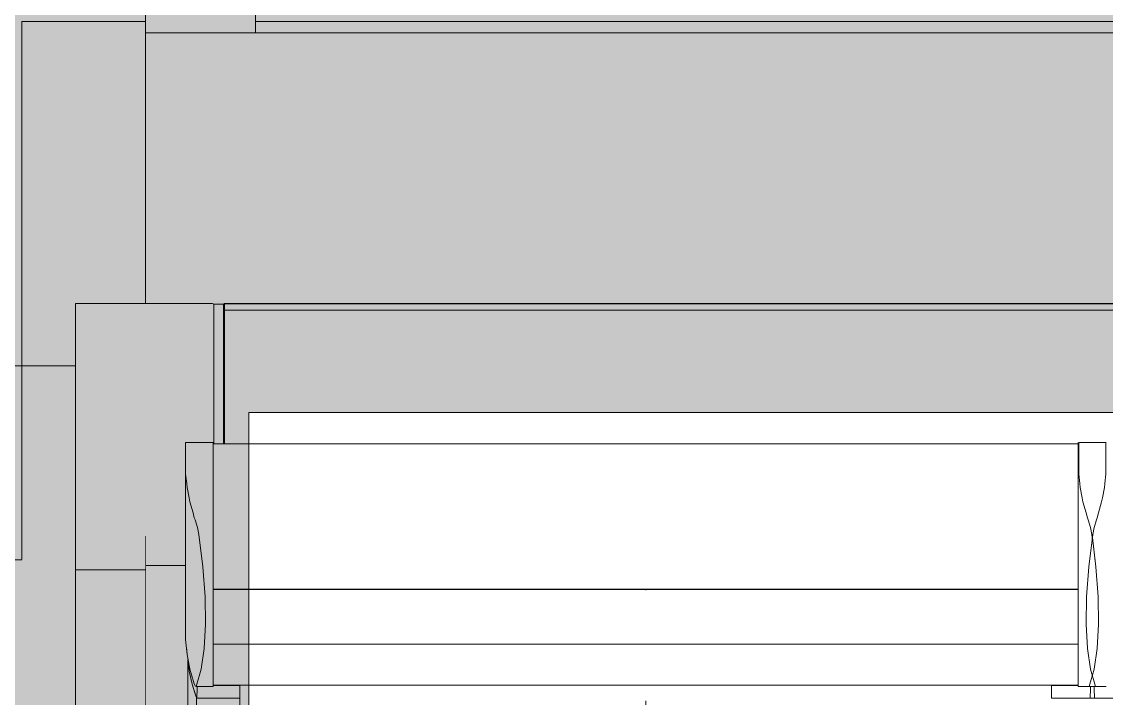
# Model space of a CAD drawing. Header units: metres. Extents: x -4 to 206, y -18 to 45.
# Drawn here: x 43.005 to 44.013, y -10.313 to -9.684 of the extents above; entities that cross this region are included whole.
import ezdxf

# ---------------------------------------------------------------- set-up
doc = ezdxf.new("R2010")
doc.units = ezdxf.units.M
doc.header["$MEASUREMENT"] = 0
doc.set_wipeout_variables(frame=1)
doc.linetypes.add('Strichlinie eng', pattern=[0.002, 0.0015, -0.0005])
doc.linetypes.add('Wipeout_Contour', pattern=[1, 0, -1])
for name, color, linetype in [('3._DD PP STG2_4_000 Achsraster', 7, 'Continuous'), ('3._DD PP STG2_4_140 Brüstung', 7, 'Continuous'), ('3._DD PP STG2_4_310 Dachkonstruktion massiv', 7, 'Continuous'), ('3._DD PP STG2_4_325 Dachfenster', 7, 'Continuous'), ('3._DD PP STG2_4_330 Dachaufbau', 7, 'Continuous')]:
    doc.layers.add(name, color=color, linetype=linetype)

msp = doc.modelspace()

# ---------------------------------------------------------------- linework, layer by layer
at = {"layer": '3._DD PP STG2_4_310 Dachkonstruktion massiv', "color": 255, "linetype": 'Strichlinie eng', "lineweight": 13, "ltscale": 1000, "flags": 128}
for points in [[(43.2161, -9.7637), (43.2161, -10.8837)], [(44.8761, -9.7637), (43.2161, -9.7637)], [(43.2161, -10.0337), (43.2161, -10.8837)], [(44.8761, -10.0337), (43.2161, -10.0337)]]:
    msp.add_lwpolyline(points, dxfattribs=at)
at = {"layer": '3._DD PP STG2_4_325 Dachfenster', "color": 7, "linetype": 'Continuous', "lineweight": 13, "ltscale": 1000}
msp.add_line((43.585, -11.894), (43.585, -9.822), dxfattribs=at)

# ---------------------------------------------------------------- wipeouts: each hides what was drawn before it
at = {"color": 254, "linetype": 'Wipeout_Contour', "lineweight": 0, "ltscale": 132.738896}
msp.add_wipeout([(43.0049, -9.6838), (43.0049, -10.1836), (43.0051, -9.6838)], dxfattribs=at).dxf.layer = '3._DD PP STG2_4_140 Brüstung'
at = {"color": 254, "linetype": 'Wipeout_Contour', "lineweight": 0, "ltscale": 135.774233}
msp.add_wipeout([(43.987, -10.091), (43.987, -10.1013), (43.9874, -10.091)], dxfattribs=at).dxf.layer = '3._DD PP STG2_4_325 Dachfenster'
at = {"color": 254, "linetype": 'Wipeout_Contour', "lineweight": 0, "ltscale": 226.073114}
msp.add_wipeout([(43.987, -10.1263), (43.987, -10.1404), (43.9943, -10.1404), (43.9913, -10.1301), (43.9906, -10.1263)], dxfattribs=at).dxf.layer = '3._DD PP STG2_4_325 Dachfenster'
at = {"color": 254, "linetype": 'Wipeout_Contour', "lineweight": 0, "ltscale": 221.095942}
msp.add_wipeout([(43.12, -10.1619), (43.12, -10.1892), (43.1574, -10.1892), (43.1574, -10.1685), (43.1574, -10.1619)], dxfattribs=at).dxf.layer = '3._DD PP STG2_4_325 Dachfenster'
at = {"color": 254, "linetype": 'Wipeout_Contour', "lineweight": 0, "ltscale": 177.279564}
msp.add_wipeout([(43.1717, -10.2857), (43.1672, -10.3017), (43.183, -10.3017), (43.183, -10.2857)], dxfattribs=at).dxf.layer = '3._DD PP STG2_4_325 Dachfenster'
at = {"color": 254, "linetype": 'Wipeout_Contour', "lineweight": 0, "ltscale": 225.741038}
msp.add_wipeout([(43.987, -10.3017), (43.9972, -10.3017), (44, -10.2915), (43.9984, -10.2857), (43.987, -10.2857)], dxfattribs=at).dxf.layer = '3._DD PP STG2_4_325 Dachfenster'

# ---------------------------------------------------------------- next in the draw order: hatches: boundary and pattern name
at = {"layer": '3._DD PP STG2_4_325 Dachfenster', "linetype": 'Continuous', "lineweight": 0, "true_color": 0x000000}
msp.add_hatch(color=18, dxfattribs=at).paths.add_polyline_path([(43.12, -10.8837), (43.1595, -10.8837), (43.1595, -10.2773), (43.1593, -10.2754), (43.1587, -10.2721), (43.1574, -10.2582), (43.1574, -10.2416), (43.1574, -10.2359), (43.1574, -10.1892), (43.12, -10.1892)])

# ---------------------------------------------------------------- next in the draw order: linework, layer by layer
at = {"layer": '3._DD PP STG2_4_000 Achsraster', "color": 5, "linetype": 'Continuous', "lineweight": 0, "ltscale": 1000}
msp.add_line((31.8, -10.0037), (54.3, -10.0037), dxfattribs=at)
at = {"layer": '3._DD PP STG2_4_140 Brüstung', "color": 7, "linetype": 'Continuous', "lineweight": 18, "ltscale": 1000, "flags": 128}
for points in [[(43.0051, -10.1836), (43.0051, -9.6838)], [(43.0051, -9.6838), (45.8551, -9.6838)], [(37.5051, -10.1839), (43.0051, -10.1839)]]:
    msp.add_lwpolyline(points, dxfattribs=at)
at = {"layer": '3._DD PP STG2_4_325 Dachfenster', "color": 7, "linetype": 'Continuous', "lineweight": 13, "ltscale": 1000, "true_color": 0xf4f4f4, "flags": 128}
for points in [[(43.12, -10.1619), (43.12, -10.1892)], [(43.12, -10.1892), (43.1574, -10.1892)], [(43.12, -10.8837), (43.12, -10.1892)]]:
    msp.add_lwpolyline(points, dxfattribs=at)

# ---------------------------------------------------------------- next in the draw order: wipeouts: each hides what was drawn before it
at = {"color": 254, "linetype": 'Wipeout_Contour', "lineweight": 0, "ltscale": 542.134104}
msp.add_wipeout([(44.88, -9.6942), (43.12, -9.6942), (43.12, -9.9457), (43.1825, -9.9457), (43.1835, -9.9464), (43.1925, -9.9464), (43.1935, -9.9459), (44.8065, -9.9458), (44.8075, -9.9464), (44.8165, -9.9464), (44.8175, -9.9457), (44.88, -9.9457)], dxfattribs=at).dxf.layer = '3._DD PP STG2_4_325 Dachfenster'
at = {"color": 254, "linetype": 'Wipeout_Contour', "lineweight": 0, "ltscale": 225.248624}
msp.add_wipeout([(43.987, -10.1013), (43.987, -10.1132), (44.0117, -10.1132), (44.0126, -10.1045), (44.0126, -10.1013)], dxfattribs=at).dxf.layer = '3._DD PP STG2_4_325 Dachfenster'
at = {"color": 254, "linetype": 'Wipeout_Contour', "lineweight": 0, "ltscale": 225.585506}
msp.add_wipeout([(43.987, -10.1404), (43.987, -10.147), (43.9962, -10.147), (43.9954, -10.1451), (43.9943, -10.1404)], dxfattribs=at).dxf.layer = '3._DD PP STG2_4_325 Dachfenster'
at = {"color": 254, "linetype": 'Wipeout_Contour', "lineweight": 0, "ltscale": 177.299149}
msp.add_wipeout([(43.1717, -10.2857), (43.183, -10.2857), (43.183, -10.2663), (43.1746, -10.2663)], dxfattribs=at).dxf.layer = '3._DD PP STG2_4_325 Dachfenster'
at = {"color": 254, "linetype": 'Wipeout_Contour', "lineweight": 0, "ltscale": 180.964485}
msp.add_wipeout([(43.9955, -10.2663), (43.987, -10.2663), (43.987, -10.2857), (43.9984, -10.2857)], dxfattribs=at).dxf.layer = '3._DD PP STG2_4_325 Dachfenster'
at = {"color": 254, "linetype": 'Wipeout_Contour', "lineweight": 0, "ltscale": 270.490741}
msp.add_wipeout([(43.9622, -10.3035), (43.9622, -10.3127), (44.0022, -10.3127), (44.0021, -10.3115), (43.9979, -10.3115), (43.9982, -10.3035)], dxfattribs=at).dxf.layer = '3._DD PP STG2_4_325 Dachfenster'

# ---------------------------------------------------------------- next in the draw order: wipeouts: each hides what was drawn before it
at = {"color": 254, "linetype": 'Wipeout_Contour', "lineweight": 0, "ltscale": 176.905226}
msp.add_wipeout([(43.2223, -9.4809), (43.12, -9.4809), (43.12, -9.6942), (43.2223, -9.6942)], dxfattribs=at).dxf.layer = '3._DD PP STG2_4_325 Dachfenster'
at = {"color": 254, "linetype": 'Wipeout_Contour', "lineweight": 0, "ltscale": 226.288584}
msp.add_wipeout([(43.987, -10.1132), (43.987, -10.1263), (43.9906, -10.1263), (43.9887, -10.1167), (43.9884, -10.1132)], dxfattribs=at).dxf.layer = '3._DD PP STG2_4_325 Dachfenster'
at = {"color": 254, "linetype": 'Wipeout_Contour', "lineweight": 0, "ltscale": 180.783817}
msp.add_wipeout([(43.987, -10.147), (43.987, -10.1539), (43.9983, -10.1539), (43.9962, -10.147)], dxfattribs=at).dxf.layer = '3._DD PP STG2_4_325 Dachfenster'
at = {"color": 254, "linetype": 'Wipeout_Contour', "lineweight": 0, "ltscale": 177.436738}
msp.add_wipeout([(43.12, -10.1932), (43.055, -10.1932), (43.055, -10.8558), (43.12, -10.8558)], dxfattribs=at).dxf.layer = '3._DD PP STG2_4_325 Dachfenster'
at = {"color": 254, "linetype": 'Wipeout_Contour', "lineweight": 0, "ltscale": 180.840031}
msp.add_wipeout([(43.987, -10.2438), (43.987, -10.2663), (43.9955, -10.2663), (43.9942, -10.2438)], dxfattribs=at).dxf.layer = '3._DD PP STG2_4_325 Dachfenster'
at = {"color": 254, "linetype": 'Wipeout_Contour', "lineweight": 0, "ltscale": 270.730881}
msp.add_wipeout([(43.9622, -10.3008), (43.9622, -10.3035), (44.0018, -10.3035), (44.0018, -10.3017), (43.987, -10.3017), (43.987, -10.3008)], dxfattribs=at).dxf.layer = '3._DD PP STG2_4_325 Dachfenster'

# ---------------------------------------------------------------- next in the draw order: linework, layer by layer
at = {"layer": '3._DD PP STG2_4_325 Dachfenster', "color": 7, "linetype": 'Continuous', "lineweight": 13, "ltscale": 1000, "true_color": 0xf4f4f4, "flags": 128}
for points in [[(43.12, -9.6942), (43.12, -9.4809)], [(43.2223, -9.6942), (43.2223, -9.4809)], [(43.12, -9.6942), (44.88, -9.6942)], [(43.12, -9.6942), (43.12, -9.9457)]]:
    msp.add_lwpolyline(points, dxfattribs=at)

# ---------------------------------------------------------------- next in the draw order: wipeouts: each hides what was drawn before it
at = {"color": 254, "linetype": 'Wipeout_Contour', "lineweight": 0, "ltscale": 180.724692}
msp.add_wipeout([(43.987, -10.2184), (43.987, -10.2438), (43.9942, -10.2438), (43.9946, -10.2184)], dxfattribs=at).dxf.layer = '3._DD PP STG2_4_325 Dachfenster'

# ---------------------------------------------------------------- next in the draw order: wipeouts: each hides what was drawn before it
at = {"color": 254, "linetype": 'Wipeout_Contour', "lineweight": 0, "ltscale": 397.974119}
msp.add_wipeout([(43.055, -9.9457), (43.055, -10.1932), (43.12, -10.1932), (43.12, -10.1619), (43.1574, -10.1619), (43.1574, -10.077), (43.1574, -10.0749), (43.1825, -10.0749), (43.1825, -9.9457)], dxfattribs=at).dxf.layer = '3._DD PP STG2_4_325 Dachfenster'
at = {"color": 254, "linetype": 'Wipeout_Contour', "lineweight": 0, "ltscale": 316.393508}
msp.add_wipeout([(43.9946, -10.2184), (43.9942, -10.2438), (43.9955, -10.2663), (43.9984, -10.2857), (44, -10.2915), (44, -10.164), (43.9967, -10.1906)], dxfattribs=at).dxf.layer = '3._DD PP STG2_4_325 Dachfenster'

# ---------------------------------------------------------------- next in the draw order: linework, layer by layer
at = {"layer": '3._DD PP STG2_4_325 Dachfenster', "color": 7, "linetype": 'Continuous', "lineweight": 13, "ltscale": 1000, "flags": 128}
for points in [[(43.055, -9.9457), (43.055, -10.1932)], [(43.055, -10.8558), (43.055, -10.1932)], [(43.12, -10.1932), (43.055, -10.1932)]]:
    msp.add_lwpolyline(points, dxfattribs=at)

# ---------------------------------------------------------------- next in the draw order: wipeouts: each hides what was drawn before it
at = {"color": 254, "linetype": 'Wipeout_Contour', "lineweight": 0, "ltscale": 266.240041}
msp.add_wipeout([(43.1835, -9.9464), (43.1825, -9.9457), (43.1825, -10.0749), (43.183, -10.0749), (43.183, -10.0761), (43.1835, -10.0761)], dxfattribs=at).dxf.layer = '3._DD PP STG2_4_325 Dachfenster'
at = {"color": 254, "linetype": 'Wipeout_Contour', "lineweight": 0, "ltscale": 221.388169}
msp.add_wipeout([(43.1584, -10.1132), (43.1574, -10.1045), (43.1574, -10.2582), (43.1587, -10.2721), (43.1587, -10.1167)], dxfattribs=at).dxf.layer = '3._DD PP STG2_4_325 Dachfenster'
at = {"color": 254, "linetype": 'Wipeout_Contour', "lineweight": 0, "ltscale": 180.85745}
msp.add_wipeout([(43.987, -10.1906), (43.987, -10.2184), (43.9946, -10.2184), (43.9967, -10.1906)], dxfattribs=at).dxf.layer = '3._DD PP STG2_4_325 Dachfenster'
at = {"color": 254, "linetype": 'Wipeout_Contour', "lineweight": 0, "ltscale": 180.510236}
msp.add_wipeout([(44.0017, -10.2857), (43.9972, -10.3017), (44.013, -10.3017), (44.013, -10.2857)], dxfattribs=at).dxf.layer = '3._DD PP STG2_4_325 Dachfenster'

# ---------------------------------------------------------------- next in the draw order: wipeouts: each hides what was drawn before it
at = {"color": 254, "linetype": 'Wipeout_Contour', "lineweight": 0, "ltscale": 177.34488}
msp.add_wipeout([(43.1835, -10.0761), (43.1925, -10.0761), (43.1925, -9.9464), (43.1835, -9.9464)], dxfattribs=at).dxf.layer = '3._DD PP STG2_4_325 Dachfenster'
at = {"color": 254, "linetype": 'Wipeout_Contour', "lineweight": 0, "ltscale": 221.40908}
msp.add_wipeout([(43.1587, -10.2721), (43.1613, -10.2857), (43.1613, -10.1301), (43.1606, -10.1263), (43.1587, -10.1167)], dxfattribs=at).dxf.layer = '3._DD PP STG2_4_325 Dachfenster'
at = {"color": 254, "linetype": 'Wipeout_Contour', "lineweight": 0, "ltscale": 180.898771}
msp.add_wipeout([(43.987, -10.1605), (43.987, -10.1906), (43.9967, -10.1906), (44.0005, -10.1605)], dxfattribs=at).dxf.layer = '3._DD PP STG2_4_325 Dachfenster'
at = {"color": 254, "linetype": 'Wipeout_Contour', "lineweight": 0, "ltscale": 180.530149}
msp.add_wipeout([(44.0017, -10.2857), (44.013, -10.2857), (44.013, -10.2663), (44.0046, -10.2663)], dxfattribs=at).dxf.layer = '3._DD PP STG2_4_325 Dachfenster'
at = {"color": 254, "linetype": 'Wipeout_Contour', "lineweight": 0, "ltscale": 272.164183}
msp.add_wipeout([(43.9982, -10.3035), (43.9979, -10.3115), (44.0021, -10.3115), (44.0022, -10.3127), (44.0378, -10.3127), (44.0378, -10.3035)], dxfattribs=at).dxf.layer = '3._DD PP STG2_4_325 Dachfenster'

# ---------------------------------------------------------------- next in the draw order: linework, layer by layer
at = {"layer": '3._DD PP STG2_4_325 Dachfenster', "color": 7, "linetype": 'Continuous', "lineweight": 13, "ltscale": 1000, "flags": 128}
for points in [[(43.055, -9.9457), (43.1825, -9.9457)], [(43.1825, -9.9457), (43.1835, -9.9464)]]:
    msp.add_lwpolyline(points, dxfattribs=at)

# ---------------------------------------------------------------- next in the draw order: wipeouts: each hides what was drawn before it
at = {"color": 254, "linetype": 'Wipeout_Contour', "lineweight": 0, "ltscale": 177.365021}
msp.add_wipeout([(43.1925, -9.9464), (43.1925, -10.0761), (43.1935, -10.0761), (43.1935, -9.9459)], dxfattribs=at).dxf.layer = '3._DD PP STG2_4_325 Dachfenster'
at = {"color": 254, "linetype": 'Wipeout_Contour', "lineweight": 0, "ltscale": 177.335415}
msp.add_wipeout([(43.1574, -10.0749), (43.1574, -10.0823), (43.183, -10.0823), (43.183, -10.0749)], dxfattribs=at).dxf.layer = '3._DD PP STG2_4_325 Dachfenster'
at = {"color": 254, "linetype": 'Wipeout_Contour', "lineweight": 0, "ltscale": 221.454226}
msp.add_wipeout([(43.1613, -10.2857), (43.1654, -10.2992), (43.1654, -10.1451), (43.1643, -10.1404), (43.1613, -10.1301)], dxfattribs=at).dxf.layer = '3._DD PP STG2_4_325 Dachfenster'
at = {"color": 254, "linetype": 'Wipeout_Contour', "lineweight": 0, "ltscale": 180.714775}
msp.add_wipeout([(43.987, -10.1539), (43.987, -10.1605), (43.9996, -10.1605), (43.9983, -10.1539)], dxfattribs=at).dxf.layer = '3._DD PP STG2_4_325 Dachfenster'
at = {"color": 254, "linetype": 'Wipeout_Contour', "lineweight": 0, "ltscale": 271.541998}
msp.add_wipeout([(44.0018, -10.3017), (44.0018, -10.3035), (44.0378, -10.3035), (44.0378, -10.3008), (44.013, -10.3008), (44.013, -10.3017)], dxfattribs=at).dxf.layer = '3._DD PP STG2_4_325 Dachfenster'

# ---------------------------------------------------------------- next in the draw order: linework, layer by layer
at = {"layer": '3._DD PP STG2_4_325 Dachfenster', "color": 7, "linetype": 'Continuous', "lineweight": 13, "ltscale": 1000, "flags": 128}
for points in [[(43.1574, -10.077), (43.1574, -10.0749)], [(43.1574, -10.1685), (43.1574, -10.2422)], [(43.1574, -10.2568), (43.1574, -10.2422)], [(43.9979, -10.3127), (43.9982, -10.3035), (43.9982, -10.3017)], [(44.0018, -10.3017), (44.0018, -10.3035), (44.0022, -10.3127)]]:
    msp.add_lwpolyline(points, dxfattribs=at)

# ---------------------------------------------------------------- next in the draw order: wipeouts: each hides what was drawn before it
at = {"color": 254, "linetype": 'Wipeout_Contour', "lineweight": 0, "ltscale": 133.958144}
msp.add_wipeout([(44, -9.9458), (43.1935, -9.9458), (44, -9.946)], dxfattribs=at).dxf.layer = '3._DD PP STG2_4_325 Dachfenster'
at = {"color": 254, "linetype": 'Wipeout_Contour', "lineweight": 0, "ltscale": 268.479994}
msp.add_wipeout([(43.1935, -9.9519), (43.1935, -10.0761), (43.987, -10.0761), (43.987, -10.0749), (44, -10.0749), (44, -9.9519)], dxfattribs=at).dxf.layer = '3._DD PP STG2_4_325 Dachfenster'
at = {"color": 254, "linetype": 'Wipeout_Contour', "lineweight": 0, "ltscale": 177.342781}
msp.add_wipeout([(43.1574, -10.0823), (43.1574, -10.091), (43.183, -10.091), (43.183, -10.0823)], dxfattribs=at).dxf.layer = '3._DD PP STG2_4_325 Dachfenster'
at = {"color": 254, "linetype": 'Wipeout_Contour', "lineweight": 0, "ltscale": 533.213504}
msp.add_wipeout([(43.1654, -10.1451), (43.1654, -10.2992), (43.1665, -10.3014), (43.1672, -10.3017), (43.1717, -10.2857), (43.1746, -10.2663), (43.1758, -10.2438), (43.1754, -10.2184), (43.1733, -10.1906), (43.1696, -10.1605), (43.1683, -10.1539), (43.1662, -10.147)], dxfattribs=at).dxf.layer = '3._DD PP STG2_4_325 Dachfenster'
at = {"color": 254, "linetype": 'Wipeout_Contour', "lineweight": 0, "ltscale": 316.317587}
msp.add_wipeout([(44.0033, -10.1906), (44, -10.164), (44, -10.2915), (44.0017, -10.2857), (44.0046, -10.2663), (44.0058, -10.2438), (44.0054, -10.2184)], dxfattribs=at).dxf.layer = '3._DD PP STG2_4_325 Dachfenster'
at = {"color": 254, "linetype": 'Wipeout_Contour', "lineweight": 0, "ltscale": 136.241505}
msp.add_wipeout([(44.013, -10.3008), (44.0378, -10.3008), (44.013, -10.3005)], dxfattribs=at).dxf.layer = '3._DD PP STG2_4_325 Dachfenster'

# ---------------------------------------------------------------- next in the draw order: wipeouts: each hides what was drawn before it
at = {"color": 254, "linetype": 'Wipeout_Contour', "lineweight": 0, "ltscale": 178.885824}
msp.add_wipeout([(44, -9.9462), (43.1935, -9.9462), (43.1935, -9.9519), (44, -9.9519)], dxfattribs=at).dxf.layer = '3._DD PP STG2_4_325 Dachfenster'
at = {"color": 254, "linetype": 'Wipeout_Contour', "lineweight": 0, "ltscale": 180.56914}
msp.add_wipeout([(43.987, -10.0823), (44.0127, -10.0823), (44.0127, -10.0749), (43.987, -10.0749)], dxfattribs=at).dxf.layer = '3._DD PP STG2_4_325 Dachfenster'
at = {"color": 254, "linetype": 'Wipeout_Contour', "lineweight": 0, "ltscale": 177.351492}
msp.add_wipeout([(43.1574, -10.091), (43.1574, -10.1013), (43.183, -10.1013), (43.183, -10.091)], dxfattribs=at).dxf.layer = '3._DD PP STG2_4_325 Dachfenster'
at = {"color": 254, "linetype": 'Wipeout_Contour', "lineweight": 0, "ltscale": 221.975801}
msp.add_wipeout([(43.1606, -10.1263), (43.1613, -10.1301), (43.1643, -10.1404), (43.183, -10.1404), (43.183, -10.1263)], dxfattribs=at).dxf.layer = '3._DD PP STG2_4_325 Dachfenster'
at = {"color": 254, "linetype": 'Wipeout_Contour', "lineweight": 0, "ltscale": 177.181382}
msp.add_wipeout([(43.1696, -10.1605), (43.1733, -10.1906), (43.183, -10.1906), (43.183, -10.1605)], dxfattribs=at).dxf.layer = '3._DD PP STG2_4_325 Dachfenster'
at = {"color": 254, "linetype": 'Wipeout_Contour', "lineweight": 0, "ltscale": 225.967774}
msp.add_wipeout([(44, -10.164), (44.0033, -10.1906), (44.013, -10.1906), (44.013, -10.1605), (44.0005, -10.1605)], dxfattribs=at).dxf.layer = '3._DD PP STG2_4_325 Dachfenster'
at = {"color": 254, "linetype": 'Wipeout_Contour', "lineweight": 0, "ltscale": 177.385205}
msp.add_wipeout([(43.1746, -10.2663), (43.183, -10.2663), (43.183, -10.2438), (43.1758, -10.2438)], dxfattribs=at).dxf.layer = '3._DD PP STG2_4_325 Dachfenster'
at = {"color": 254, "linetype": 'Wipeout_Contour', "lineweight": 0, "ltscale": 180.616646}
msp.add_wipeout([(44.0046, -10.2663), (44.013, -10.2663), (44.013, -10.2438), (44.0058, -10.2438)], dxfattribs=at).dxf.layer = '3._DD PP STG2_4_325 Dachfenster'
at = {"color": 254, "linetype": 'Wipeout_Contour', "lineweight": 0, "ltscale": 177.606862}
msp.add_wipeout([(43.1682, -10.3035), (43.1679, -10.3127), (43.2078, -10.3127), (43.2078, -10.3035)], dxfattribs=at).dxf.layer = '3._DD PP STG2_4_325 Dachfenster'

# ---------------------------------------------------------------- next in the draw order: wipeouts: each hides what was drawn before it
at = {"color": 254, "linetype": 'Wipeout_Contour', "lineweight": 0, "ltscale": 134.36936}
msp.add_wipeout([(43.1935, -9.9462), (44, -9.9462), (43.1935, -9.946)], dxfattribs=at).dxf.layer = '3._DD PP STG2_4_325 Dachfenster'
at = {"color": 254, "linetype": 'Wipeout_Contour', "lineweight": 0, "ltscale": 273.55777}
msp.add_wipeout([(44.8065, -9.9519), (44, -9.9519), (44, -10.0749), (44.013, -10.0749), (44.013, -10.0761), (44.8065, -10.0761)], dxfattribs=at).dxf.layer = '3._DD PP STG2_4_325 Dachfenster'
at = {"color": 254, "linetype": 'Wipeout_Contour', "lineweight": 0, "ltscale": 180.576322}
msp.add_wipeout([(43.987, -10.0823), (43.987, -10.091), (44.0126, -10.091), (44.0127, -10.0823)], dxfattribs=at).dxf.layer = '3._DD PP STG2_4_325 Dachfenster'
at = {"color": 254, "linetype": 'Wipeout_Contour', "lineweight": 0, "ltscale": 222.086795}
msp.add_wipeout([(43.1574, -10.1045), (43.1584, -10.1132), (43.183, -10.1132), (43.183, -10.1013), (43.1574, -10.1013)], dxfattribs=at).dxf.layer = '3._DD PP STG2_4_325 Dachfenster'
at = {"color": 254, "linetype": 'Wipeout_Contour', "lineweight": 0, "ltscale": 222.131471}
msp.add_wipeout([(43.1643, -10.1404), (43.1654, -10.1451), (43.1662, -10.147), (43.183, -10.147), (43.183, -10.1404)], dxfattribs=at).dxf.layer = '3._DD PP STG2_4_325 Dachfenster'
at = {"color": 254, "linetype": 'Wipeout_Contour', "lineweight": 0, "ltscale": 177.275432}
msp.add_wipeout([(43.1754, -10.2184), (43.183, -10.2184), (43.183, -10.1906), (43.1733, -10.1906)], dxfattribs=at).dxf.layer = '3._DD PP STG2_4_325 Dachfenster'
at = {"color": 254, "linetype": 'Wipeout_Contour', "lineweight": 0, "ltscale": 180.507613}
msp.add_wipeout([(44.0054, -10.2184), (44.013, -10.2184), (44.013, -10.1906), (44.0033, -10.1906)], dxfattribs=at).dxf.layer = '3._DD PP STG2_4_325 Dachfenster'
at = {"color": 254, "linetype": 'Wipeout_Contour', "lineweight": 0, "ltscale": 266.564802}
msp.add_wipeout([(43.183, -10.3017), (43.1682, -10.3017), (43.1682, -10.3035), (43.2078, -10.3035), (43.2078, -10.3008), (43.183, -10.3008)], dxfattribs=at).dxf.layer = '3._DD PP STG2_4_325 Dachfenster'
at = {"color": 254, "linetype": 'Wipeout_Contour', "lineweight": 0, "ltscale": 179.17013}
msp.add_wipeout([(43.2078, -10.3149), (43.9622, -10.3149), (43.9622, -10.3126), (43.2078, -10.3126)], dxfattribs=at).dxf.layer = '3._DD PP STG2_4_325 Dachfenster'

# ---------------------------------------------------------------- next in the draw order: linework, layer by layer
at = {"layer": '3._DD PP STG2_4_325 Dachfenster', "color": 7, "linetype": 'Continuous', "lineweight": 13, "ltscale": 1000, "flags": 128}
for points in [[(43.1835, -9.9464), (43.1925, -9.9464)], [(43.1925, -9.9464), (43.1935, -9.9459)], [(43.1935, -9.9519), (43.1935, -9.9462)]]:
    msp.add_lwpolyline(points, dxfattribs=at)
at = {"layer": '3._DD PP STG2_4_330 Dachaufbau', "color": 7, "linetype": 'Continuous', "lineweight": 18, "ltscale": 1000, "flags": 128}
msp.add_lwpolyline([(44.8761, -10.0472), (43.2161, -10.0472)], dxfattribs=at)

# ---------------------------------------------------------------- next in the draw order: wipeouts: each hides what was drawn before it
at = {"color": 254, "linetype": 'Wipeout_Contour', "lineweight": 0, "ltscale": 182.032039}
msp.add_wipeout([(44, -9.9519), (44.8065, -9.9519), (44.8065, -9.9462), (44, -9.9462)], dxfattribs=at).dxf.layer = '3._DD PP STG2_4_325 Dachfenster'
at = {"color": 254, "linetype": 'Wipeout_Contour', "lineweight": 0, "ltscale": 178.957221}
msp.add_wipeout([(43.183, -10.0761), (43.183, -10.0836), (43.987, -10.0836), (43.987, -10.0761)], dxfattribs=at).dxf.layer = '3._DD PP STG2_4_325 Dachfenster'
at = {"color": 254, "linetype": 'Wipeout_Contour', "lineweight": 0, "ltscale": 135.812452}
msp.add_wipeout([(44.0127, -10.0749), (44.0127, -10.0823), (44.013, -10.0749)], dxfattribs=at).dxf.layer = '3._DD PP STG2_4_325 Dachfenster'
at = {"color": 254, "linetype": 'Wipeout_Contour', "lineweight": 0, "ltscale": 222.038606}
msp.add_wipeout([(43.1584, -10.1132), (43.1587, -10.1167), (43.1606, -10.1263), (43.183, -10.1263), (43.183, -10.1132)], dxfattribs=at).dxf.layer = '3._DD PP STG2_4_325 Dachfenster'
at = {"color": 254, "linetype": 'Wipeout_Contour', "lineweight": 0, "ltscale": 177.300291}
msp.add_wipeout([(43.1662, -10.147), (43.1683, -10.1539), (43.183, -10.1539), (43.183, -10.147)], dxfattribs=at).dxf.layer = '3._DD PP STG2_4_325 Dachfenster'
at = {"color": 254, "linetype": 'Wipeout_Contour', "lineweight": 0, "ltscale": 179.066712}
msp.add_wipeout([(43.183, -10.1897), (43.183, -10.2114), (43.987, -10.2114), (43.987, -10.1897)], dxfattribs=at).dxf.layer = '3._DD PP STG2_4_325 Dachfenster'
at = {"color": 254, "linetype": 'Wipeout_Contour', "lineweight": 0, "ltscale": 177.456768}
msp.add_wipeout([(43.1758, -10.2438), (43.183, -10.2438), (43.183, -10.2184), (43.1754, -10.2184)], dxfattribs=at).dxf.layer = '3._DD PP STG2_4_325 Dachfenster'
at = {"color": 254, "linetype": 'Wipeout_Contour', "lineweight": 0, "ltscale": 180.688676}
msp.add_wipeout([(44.0058, -10.2438), (44.013, -10.2438), (44.013, -10.2184), (44.0054, -10.2184)], dxfattribs=at).dxf.layer = '3._DD PP STG2_4_325 Dachfenster'
at = {"color": 254, "linetype": 'Wipeout_Contour', "lineweight": 0, "ltscale": 179.150829}
msp.add_wipeout([(43.183, -10.3005), (43.987, -10.3005), (43.987, -10.2843), (43.183, -10.2843)], dxfattribs=at).dxf.layer = '3._DD PP STG2_4_325 Dachfenster'
at = {"color": 254, "linetype": 'Wipeout_Contour', "lineweight": 0, "ltscale": 265.88873}
msp.add_wipeout([(43.1633, -10.2996), (43.1673, -10.3115), (43.1673, -10.3017), (43.1665, -10.3014), (43.1654, -10.2992), (43.1633, -10.2923)], dxfattribs=at).dxf.layer = '3._DD PP STG2_4_325 Dachfenster'
at = {"color": 254, "linetype": 'Wipeout_Contour', "lineweight": 0, "ltscale": 179.16777}
msp.add_wipeout([(43.2078, -10.3126), (43.9622, -10.3126), (43.9622, -10.3098), (43.2078, -10.3098)], dxfattribs=at).dxf.layer = '3._DD PP STG2_4_325 Dachfenster'

# ---------------------------------------------------------------- next in the draw order: linework, layer by layer
at = {"layer": '3._DD PP STG2_4_325 Dachfenster', "color": 7, "linetype": 'Continuous', "lineweight": 13, "ltscale": 1000, "flags": 128}
for points in [[(43.1835, -9.9464), (43.1835, -10.0761)], [(43.1925, -9.9464), (43.1925, -10.0761)], [(44.8065, -9.9519), (44, -9.9519), (43.1935, -9.9519)], [(43.1935, -9.9519), (43.1935, -10.0761)], [(43.1574, -10.0749), (43.183, -10.0749)], [(43.1574, -10.1685), (43.1574, -10.077)], [(43.183, -10.0761), (43.987, -10.0761)], [(44.013, -10.0749), (43.9874, -10.0749)], [(44.013, -10.3017), (43.9972, -10.3017), (43.987, -10.3017)]]:
    msp.add_lwpolyline(points, dxfattribs=at)

# ---------------------------------------------------------------- next in the draw order: wipeouts: each hides what was drawn before it
at = {"color": 254, "linetype": 'Wipeout_Contour', "lineweight": 0, "ltscale": 136.727165}
msp.add_wipeout([(44, -9.9462), (44.8065, -9.9462), (44, -9.946)], dxfattribs=at).dxf.layer = '3._DD PP STG2_4_325 Dachfenster'
at = {"color": 254, "linetype": 'Wipeout_Contour', "lineweight": 0, "ltscale": 178.96453}
msp.add_wipeout([(43.987, -10.0836), (43.183, -10.0836), (43.183, -10.0923), (43.987, -10.0923)], dxfattribs=at).dxf.layer = '3._DD PP STG2_4_325 Dachfenster'
at = {"color": 254, "linetype": 'Wipeout_Contour', "lineweight": 0, "ltscale": 135.818715}
msp.add_wipeout([(44.0127, -10.0823), (44.0126, -10.091), (44.013, -10.0823)], dxfattribs=at).dxf.layer = '3._DD PP STG2_4_325 Dachfenster'
at = {"color": 254, "linetype": 'Wipeout_Contour', "lineweight": 0, "ltscale": 179.00644}
msp.add_wipeout([(43.183, -10.1413), (43.987, -10.1413), (43.987, -10.1272), (43.183, -10.1272)], dxfattribs=at).dxf.layer = '3._DD PP STG2_4_325 Dachfenster'
at = {"color": 254, "linetype": 'Wipeout_Contour', "lineweight": 0, "ltscale": 177.343155}
msp.add_wipeout([(43.1683, -10.1539), (43.1696, -10.1605), (43.183, -10.1605), (43.183, -10.1539)], dxfattribs=at).dxf.layer = '3._DD PP STG2_4_325 Dachfenster'
at = {"color": 254, "linetype": 'Wipeout_Contour', "lineweight": 0, "ltscale": 179.133704}
msp.add_wipeout([(43.183, -10.2631), (43.183, -10.2843), (43.987, -10.2843), (43.987, -10.2631)], dxfattribs=at).dxf.layer = '3._DD PP STG2_4_325 Dachfenster'
at = {"color": 254, "linetype": 'Wipeout_Contour', "lineweight": 0, "ltscale": 177.381798}
msp.add_wipeout([(43.1593, -10.2754), (43.1606, -10.2876), (43.1606, -10.2821), (43.1593, -10.2752)], dxfattribs=at).dxf.layer = '3._DD PP STG2_4_325 Dachfenster'
at = {"color": 254, "linetype": 'Wipeout_Contour', "lineweight": 0, "ltscale": 221.811966}
msp.add_wipeout([(43.1673, -10.3115), (43.1678, -10.3127), (43.1682, -10.3035), (43.1682, -10.3017), (43.1673, -10.3017)], dxfattribs=at).dxf.layer = '3._DD PP STG2_4_325 Dachfenster'
at = {"color": 254, "linetype": 'Wipeout_Contour', "lineweight": 0, "ltscale": 179.165074}
msp.add_wipeout([(43.2078, -10.3098), (43.9622, -10.3098), (43.9622, -10.3067), (43.2078, -10.3067)], dxfattribs=at).dxf.layer = '3._DD PP STG2_4_325 Dachfenster'

# ---------------------------------------------------------------- next in the draw order: linework, layer by layer
at = {"layer": '3._DD PP STG2_4_325 Dachfenster', "color": 7, "linetype": 'Continuous', "lineweight": 13, "ltscale": 1000, "flags": 128}
for points in [[(44.8065, -9.9458), (44, -9.9458), (43.1935, -9.9458)], [(43.2078, -11.0248), (43.2078, -10.3127)], [(44.0378, -10.3127), (43.9979, -10.3127), (43.9622, -10.3127)]]:
    msp.add_lwpolyline(points, dxfattribs=at)

# ---------------------------------------------------------------- next in the draw order: wipeouts: each hides what was drawn before it
at = {"color": 254, "linetype": 'Wipeout_Contour', "lineweight": 0, "ltscale": 178.973092}
msp.add_wipeout([(43.183, -10.0923), (43.183, -10.1025), (43.987, -10.1025), (43.987, -10.0923)], dxfattribs=at).dxf.layer = '3._DD PP STG2_4_325 Dachfenster'
at = {"color": 254, "linetype": 'Wipeout_Contour', "lineweight": 0, "ltscale": 179.015535}
msp.add_wipeout([(43.183, -10.1413), (43.183, -10.1474), (43.987, -10.1474), (43.987, -10.1413)], dxfattribs=at).dxf.layer = '3._DD PP STG2_4_325 Dachfenster'
at = {"color": 254, "linetype": 'Wipeout_Contour', "lineweight": 0, "ltscale": 179.043314}
msp.add_wipeout([(43.987, -10.1599), (43.183, -10.1599), (43.183, -10.1897), (43.987, -10.1897)], dxfattribs=at).dxf.layer = '3._DD PP STG2_4_325 Dachfenster'
at = {"color": 254, "linetype": 'Wipeout_Contour', "lineweight": 0, "ltscale": 179.123475}
msp.add_wipeout([(43.183, -10.2623), (43.183, -10.2631), (43.987, -10.2631), (43.987, -10.2623)], dxfattribs=at).dxf.layer = '3._DD PP STG2_4_325 Dachfenster'
at = {"color": 254, "linetype": 'Wipeout_Contour', "lineweight": 0, "ltscale": 222.010556}
msp.add_wipeout([(43.1606, -10.2821), (43.1606, -10.2876), (43.1633, -10.2996), (43.1633, -10.2923), (43.1613, -10.2857)], dxfattribs=at).dxf.layer = '3._DD PP STG2_4_325 Dachfenster'
at = {"color": 254, "linetype": 'Wipeout_Contour', "lineweight": 0, "ltscale": 179.162039}
msp.add_wipeout([(43.2078, -10.3067), (43.9622, -10.3067), (43.9622, -10.3032), (43.2078, -10.3032)], dxfattribs=at).dxf.layer = '3._DD PP STG2_4_325 Dachfenster'

# ---------------------------------------------------------------- next in the draw order: wipeouts: each hides what was drawn before it
at = {"color": 254, "linetype": 'Wipeout_Contour', "lineweight": 0, "ltscale": 178.983035}
msp.add_wipeout([(43.183, -10.1143), (43.987, -10.1143), (43.987, -10.1025), (43.183, -10.1025)], dxfattribs=at).dxf.layer = '3._DD PP STG2_4_325 Dachfenster'
at = {"color": 254, "linetype": 'Wipeout_Contour', "lineweight": 0, "ltscale": 179.021215}
msp.add_wipeout([(43.183, -10.1474), (43.183, -10.1538), (43.987, -10.1538), (43.987, -10.1474)], dxfattribs=at).dxf.layer = '3._DD PP STG2_4_325 Dachfenster'
at = {"color": 254, "linetype": 'Wipeout_Contour', "lineweight": 0, "ltscale": 179.112446}
msp.add_wipeout([(43.183, -10.2388), (43.183, -10.2623), (43.987, -10.2623), (43.987, -10.2388)], dxfattribs=at).dxf.layer = '3._DD PP STG2_4_325 Dachfenster'
at = {"color": 254, "linetype": 'Wipeout_Contour', "lineweight": 0, "ltscale": 221.750299}
msp.add_wipeout([(43.1595, -10.2773), (43.1595, -10.989), (43.1608, -11.0012), (43.1608, -10.2884), (43.1606, -10.2876)], dxfattribs=at).dxf.layer = '3._DD PP STG2_4_325 Dachfenster'
at = {"color": 254, "linetype": 'Wipeout_Contour', "lineweight": 0, "ltscale": 179.159147}
msp.add_wipeout([(43.2078, -10.3005), (43.2078, -10.3032), (43.9622, -10.3032), (43.9622, -10.3005)], dxfattribs=at).dxf.layer = '3._DD PP STG2_4_325 Dachfenster'

# ---------------------------------------------------------------- next in the draw order: linework, layer by layer
at = {"layer": '3._DD PP STG2_4_325 Dachfenster', "color": 7, "linetype": 'Continuous', "lineweight": 13, "ltscale": 1000, "flags": 128}
for points in [[(43.183, -10.2623), (43.987, -10.2623)], [(43.183, -10.3005), (43.987, -10.3005)], [(43.183, -10.3008), (43.2078, -10.3008)], [(43.2078, -10.3008), (43.2078, -10.3035), (43.2078, -10.3127)], [(43.9622, -10.3008), (43.9622, -10.3035), (43.9622, -10.3127)], [(43.9622, -10.3008), (43.987, -10.3008)]]:
    msp.add_lwpolyline(points, dxfattribs=at)

# ---------------------------------------------------------------- next in the draw order: wipeouts: each hides what was drawn before it
at = {"color": 254, "linetype": 'Wipeout_Contour', "lineweight": 0, "ltscale": 180.585635}
msp.add_wipeout([(43.9874, -10.091), (43.9874, -10.1013), (44.013, -10.1013), (44.013, -10.091)], dxfattribs=at).dxf.layer = '3._DD PP STG2_4_325 Dachfenster'
at = {"color": 254, "linetype": 'Wipeout_Contour', "lineweight": 0, "ltscale": 178.994203}
msp.add_wipeout([(43.987, -10.1143), (43.183, -10.1143), (43.183, -10.1272), (43.987, -10.1272)], dxfattribs=at).dxf.layer = '3._DD PP STG2_4_325 Dachfenster'
at = {"color": 254, "linetype": 'Wipeout_Contour', "lineweight": 0, "ltscale": 179.026895}
msp.add_wipeout([(43.183, -10.1599), (43.987, -10.1599), (43.987, -10.1538), (43.183, -10.1538)], dxfattribs=at).dxf.layer = '3._DD PP STG2_4_325 Dachfenster'
at = {"color": 254, "linetype": 'Wipeout_Contour', "lineweight": 0, "ltscale": 179.089654}
msp.add_wipeout([(43.183, -10.2124), (43.183, -10.2388), (43.987, -10.2388), (43.987, -10.2124)], dxfattribs=at).dxf.layer = '3._DD PP STG2_4_325 Dachfenster'
at = {"color": 254, "linetype": 'Wipeout_Contour', "lineweight": 0, "ltscale": 221.697452}
msp.add_wipeout([(43.1608, -10.2884), (43.1608, -11.0012), (43.1635, -11.0132), (43.1635, -10.3002), (43.1633, -10.2996)], dxfattribs=at).dxf.layer = '3._DD PP STG2_4_325 Dachfenster'

# ---------------------------------------------------------------- next in the draw order: wipeouts: each hides what was drawn before it
at = {"color": 254, "linetype": 'Wipeout_Contour', "lineweight": 0, "ltscale": 180.015619}
msp.add_wipeout([(44.0117, -10.1132), (44.013, -10.1132), (44.013, -10.1013), (44.0126, -10.1045)], dxfattribs=at).dxf.layer = '3._DD PP STG2_4_325 Dachfenster'
at = {"color": 254, "linetype": 'Wipeout_Contour', "lineweight": 0, "ltscale": 226.018985}
msp.add_wipeout([(43.9906, -10.1263), (43.9913, -10.1301), (43.9943, -10.1404), (44.013, -10.1404), (44.013, -10.1263)], dxfattribs=at).dxf.layer = '3._DD PP STG2_4_325 Dachfenster'
at = {"color": 254, "linetype": 'Wipeout_Contour', "lineweight": 0, "ltscale": 179.076956}
msp.add_wipeout([(43.183, -10.2121), (43.987, -10.2121), (43.987, -10.2116), (43.183, -10.2116)], dxfattribs=at).dxf.layer = '3._DD PP STG2_4_325 Dachfenster'
at = {"color": 254, "linetype": 'Wipeout_Contour', "lineweight": 0, "ltscale": 221.70505}
msp.add_wipeout([(43.1635, -10.3002), (43.1635, -11.0132), (43.1675, -11.0251), (43.1675, -10.312), (43.1673, -10.3115)], dxfattribs=at).dxf.layer = '3._DD PP STG2_4_325 Dachfenster'

# ---------------------------------------------------------------- next in the draw order: linework, layer by layer
at = {"layer": '3._DD PP STG2_4_325 Dachfenster', "color": 7, "linetype": 'Continuous', "lineweight": 13, "ltscale": 1000, "flags": 128}
for points in [[(43.1574, -10.0749), (43.1574, -10.0823), (43.1574, -10.091), (43.1574, -10.1013), (43.1574, -10.1045), (43.1584, -10.1132), (43.1587, -10.1167), (43.1606, -10.1263), (43.1613, -10.1301), (43.1643, -10.1404), (43.1654, -10.1451), (43.1662, -10.147), (43.1683, -10.1539), (43.1696, -10.1605), (43.1733, -10.1906), (43.1754, -10.2184), (43.1758, -10.2438), (43.1746, -10.2663), (43.1717, -10.2857), (43.1672, -10.3017)], [(43.1665, -10.3014), (43.1654, -10.2992), (43.1613, -10.2857), (43.1587, -10.2721), (43.1574, -10.2582), (43.1574, -10.2568)], [(43.1595, -10.989), (43.1595, -10.2773)], [(43.1665, -10.3014), (43.1672, -10.3017)], [(43.1672, -10.3017), (43.183, -10.3017)]]:
    msp.add_lwpolyline(points, dxfattribs=at)

# ---------------------------------------------------------------- next in the draw order: wipeouts: each hides what was drawn before it
at = {"color": 254, "linetype": 'Wipeout_Contour', "lineweight": 0, "ltscale": 226.082131}
msp.add_wipeout([(43.9884, -10.1132), (43.9887, -10.1167), (43.9906, -10.1263), (44.013, -10.1263), (44.013, -10.1132)], dxfattribs=at).dxf.layer = '3._DD PP STG2_4_325 Dachfenster'
at = {"color": 254, "linetype": 'Wipeout_Contour', "lineweight": 0, "ltscale": 226.1727}
msp.add_wipeout([(43.9943, -10.1404), (43.9954, -10.1451), (43.9962, -10.147), (44.013, -10.147), (44.013, -10.1404)], dxfattribs=at).dxf.layer = '3._DD PP STG2_4_325 Dachfenster'
at = {"color": 254, "linetype": 'Wipeout_Contour', "lineweight": 0, "ltscale": 134.099437}
msp.add_wipeout([(43.987, -10.2114), (43.183, -10.2114), (43.987, -10.2116)], dxfattribs=at).dxf.layer = '3._DD PP STG2_4_325 Dachfenster'
at = {"color": 254, "linetype": 'Wipeout_Contour', "lineweight": 0, "ltscale": 222.465181}
msp.add_wipeout([(43.1675, -10.312), (43.1675, -11.0251), (43.1693, -11.026), (43.1693, -10.3127), (43.1679, -10.3127)], dxfattribs=at).dxf.layer = '3._DD PP STG2_4_325 Dachfenster'

# ---------------------------------------------------------------- next in the draw order: linework, layer by layer
at = {"layer": '3._DD PP STG2_4_325 Dachfenster', "color": 7, "linetype": 'Continuous', "lineweight": 13, "ltscale": 1000, "flags": 128}
for points in [[(43.1593, -10.2754), (43.1606, -10.2876), (43.1633, -10.2996), (43.1673, -10.3115), (43.1678, -10.3127)], [(43.1679, -10.3127), (43.1682, -10.3035), (43.1682, -10.3017)], [(43.1675, -11.0251), (43.1675, -10.312)], [(43.1679, -10.3127), (43.2078, -10.3127)]]:
    msp.add_lwpolyline(points, dxfattribs=at)

# ---------------------------------------------------------------- next in the draw order: wipeouts: each hides what was drawn before it
at = {"color": 254, "linetype": 'Wipeout_Contour', "lineweight": 0, "ltscale": 180.533443}
msp.add_wipeout([(44.013, -10.147), (43.9962, -10.147), (43.9983, -10.1539), (44.013, -10.1539)], dxfattribs=at).dxf.layer = '3._DD PP STG2_4_325 Dachfenster'
at = {"color": 254, "linetype": 'Wipeout_Contour', "lineweight": 0, "ltscale": 134.51898}
msp.add_wipeout([(43.183, -10.2124), (43.987, -10.2124), (43.183, -10.2121)], dxfattribs=at).dxf.layer = '3._DD PP STG2_4_325 Dachfenster'

# ---------------------------------------------------------------- next in the draw order: linework, layer by layer
at = {"layer": '3._DD PP STG2_4_325 Dachfenster', "color": 7, "linetype": 'Continuous', "lineweight": 13, "ltscale": 1000, "flags": 128}
for points in [[(43.183, -10.0749), (43.183, -10.0823), (43.183, -10.091), (43.183, -10.1013), (43.183, -10.1132), (43.183, -10.1263), (43.183, -10.1404), (43.183, -10.147), (43.183, -10.1539), (43.183, -10.1605), (43.183, -10.1906), (43.183, -10.2184), (43.183, -10.2438), (43.183, -10.2663), (43.183, -10.2857), (43.183, -10.3017)], [(43.987, -10.0749), (43.987, -10.0823), (43.987, -10.091), (43.987, -10.1013), (43.987, -10.1132), (43.987, -10.1263), (43.987, -10.1404), (43.987, -10.147), (43.987, -10.1539), (43.987, -10.1605), (43.987, -10.1906), (43.987, -10.2184), (43.987, -10.2438), (43.987, -10.2663), (43.987, -10.2857), (43.987, -10.3017)], [(43.183, -10.2114), (43.987, -10.2114)]]:
    msp.add_lwpolyline(points, dxfattribs=at)
at = {"layer": '3._DD PP STG2_4_330 Dachaufbau', "color": 7, "linetype": 'Continuous', "lineweight": 18, "ltscale": 1000, "flags": 128}
msp.add_lwpolyline([(43.2161, -10.0472), (43.2161, -11.0837)], dxfattribs=at)

# ---------------------------------------------------------------- next in the draw order: wipeouts: each hides what was drawn before it
at = {"color": 254, "linetype": 'Wipeout_Contour', "lineweight": 0, "ltscale": 180.576235}
msp.add_wipeout([(43.9983, -10.1539), (43.9996, -10.1605), (44.013, -10.1605), (44.013, -10.1539)], dxfattribs=at).dxf.layer = '3._DD PP STG2_4_325 Dachfenster'

# ---------------------------------------------------------------- next in the draw order: hatches: boundary and pattern name
at = {"layer": '3._DD PP STG2_4_330 Dachaufbau', "linetype": 'Continuous', "lineweight": 0, "true_color": 0x000000}
msp.add_hatch(color=18, dxfattribs=at).paths.add_polyline_path([(44.8761, -10.0472), (44.8761, -11.0837), (45.815, -11.0837), (45.815, -9.5687), (42.965, -9.5687), (42.965, -11.0837), (43.2161, -11.0837), (43.2161, -10.0472)])

# ---------------------------------------------------------------- next in the draw order: linework, layer by layer
at = {"layer": '3._DD PP STG2_4_325 Dachfenster', "color": 7, "linetype": 'Continuous', "lineweight": 13, "ltscale": 1000, "flags": 128}
for points in [[(43.9874, -10.0749), (43.9874, -10.0823), (43.9874, -10.091), (43.9874, -10.1013), (43.9874, -10.1045), (43.9884, -10.1132), (43.9887, -10.1167), (43.9906, -10.1263), (43.9913, -10.1301), (43.9943, -10.1404), (43.9954, -10.1451), (43.9962, -10.147), (43.9983, -10.1539), (43.9996, -10.1605), (44.0033, -10.1906), (44.0054, -10.2184), (44.0058, -10.2438), (44.0046, -10.2663), (44.0017, -10.2857), (43.9972, -10.3017)], [(44.0127, -10.0749), (44.0127, -10.0823), (44.0126, -10.091), (44.0126, -10.1013), (44.0126, -10.1045), (44.0117, -10.1132), (44.0113, -10.1167), (44.0094, -10.1263), (44.0087, -10.1301), (44.0057, -10.1404), (44.0046, -10.1451), (44.0039, -10.147), (44.0018, -10.1539), (44.0005, -10.1605), (43.9967, -10.1906), (43.9946, -10.2184), (43.9942, -10.2438), (43.9955, -10.2663), (43.9984, -10.2857), (44.0029, -10.3017)]]:
    msp.add_lwpolyline(points, dxfattribs=at)

doc.saveas('drawing.dxf')
